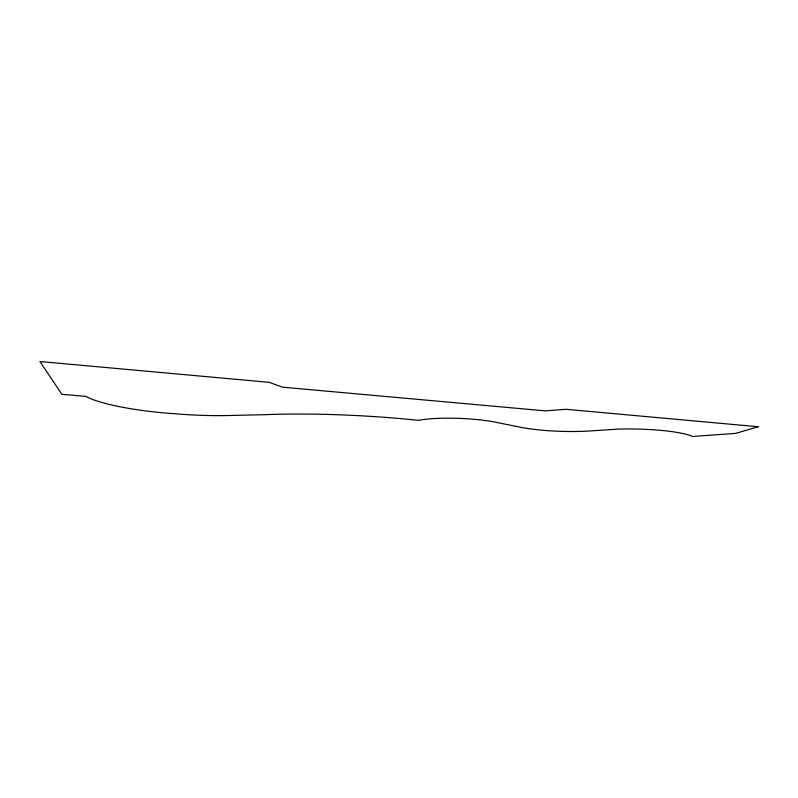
<?xml version="1.0" encoding="UTF-8"?>
<svg xmlns="http://www.w3.org/2000/svg" width="798" height="798" viewBox="0 0 798 798"><rect width="100%" height="100%" fill="white"/><g stroke="black" fill="none" stroke-linecap="round" stroke-linejoin="round"><path stroke-width="1.2" d="M758.1 426.74L735.816 433.354L692.504 436.486A60.768 9.746 1 0 0 617.353 429.154L592.525 430.81A61.645 10.953 1.5 0 1 517.702 426.691L493.264 421.743A52.169 8.858 2.5 0 0 418.551 420.327A182.533 27.102 3.4 0 0 265.953 414.651L229.365 415.499A111.042 19.77 5.4 0 1 173.196 413.623A82.214 14.234 5.4 0 1 85.875 396.387L61.885 394.332L39.9 361.514L269.235 382.342L282.442 387.16L545.363 410.88L565.981 409.294L758.1 426.74"/></g></svg>
